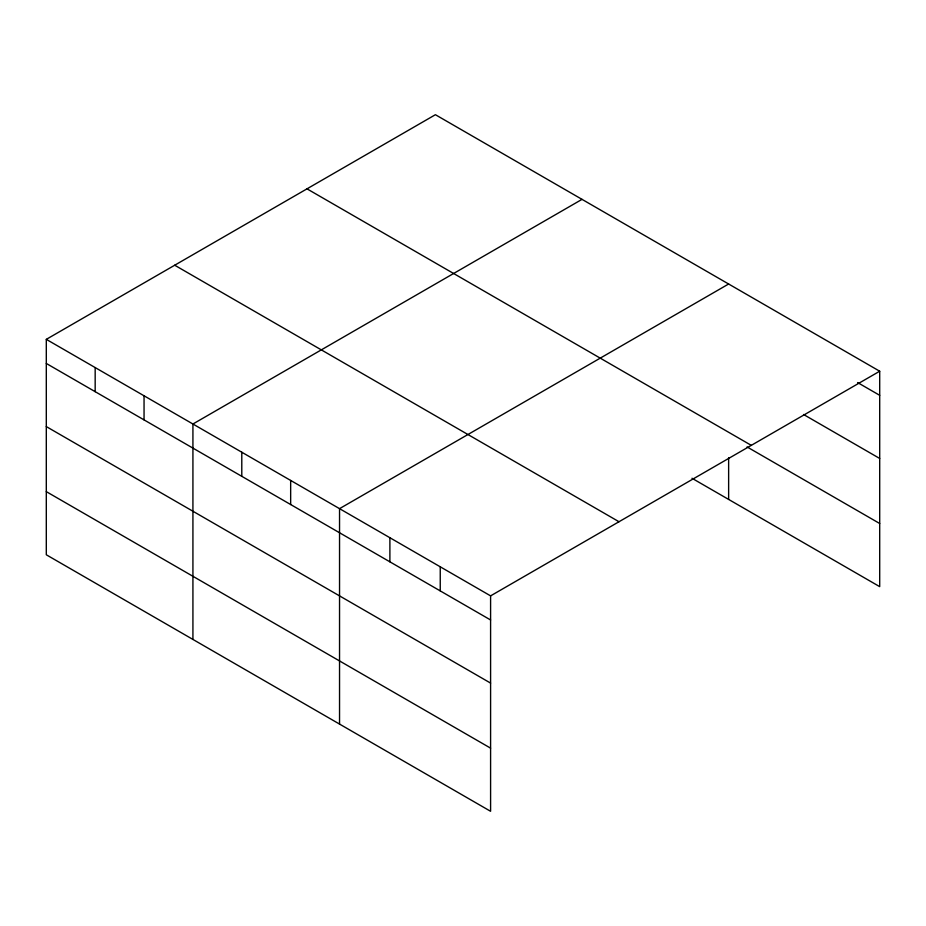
<?xml version="1.0" encoding="UTF-8"?>
<svg xmlns="http://www.w3.org/2000/svg" width="926" height="926" viewBox="0 0 926 926"><rect width="100%" height="100%" fill="white"/><g stroke="black" fill="none" stroke-linecap="round" stroke-linejoin="round"><path stroke-width="1.39" d="M46.3 339.356L490.595 595.869L490.595 811.292L46.3 554.778L46.3 339.356L435.405 114.708L879.7 371.222L879.7 586.644L691.988 478.267M582.026 199.356L192.921 424.004L192.921 639.426M728.635 284.004L339.541 508.652L339.541 724.074M490.595 595.869L879.7 371.222M857.592 382.554L879.7 395.321M803.56 414.501L879.7 458.463M307.004 188.846L751.299 445.36M747.062 446.934L879.7 523.503M174.701 265.218L618.996 521.732M46.3 363.455L490.595 619.969M46.3 426.585L490.595 683.099M46.3 491.637L490.595 748.15M728.635 457.814L728.635 499.427M440.244 566.793L440.244 590.892M389.892 537.728L389.892 561.827M290.66 480.444L290.66 504.531M241.79 452.224L241.79 476.323M144.051 395.784L144.051 419.883M95.17 367.576L95.17 391.675"/></g></svg>
